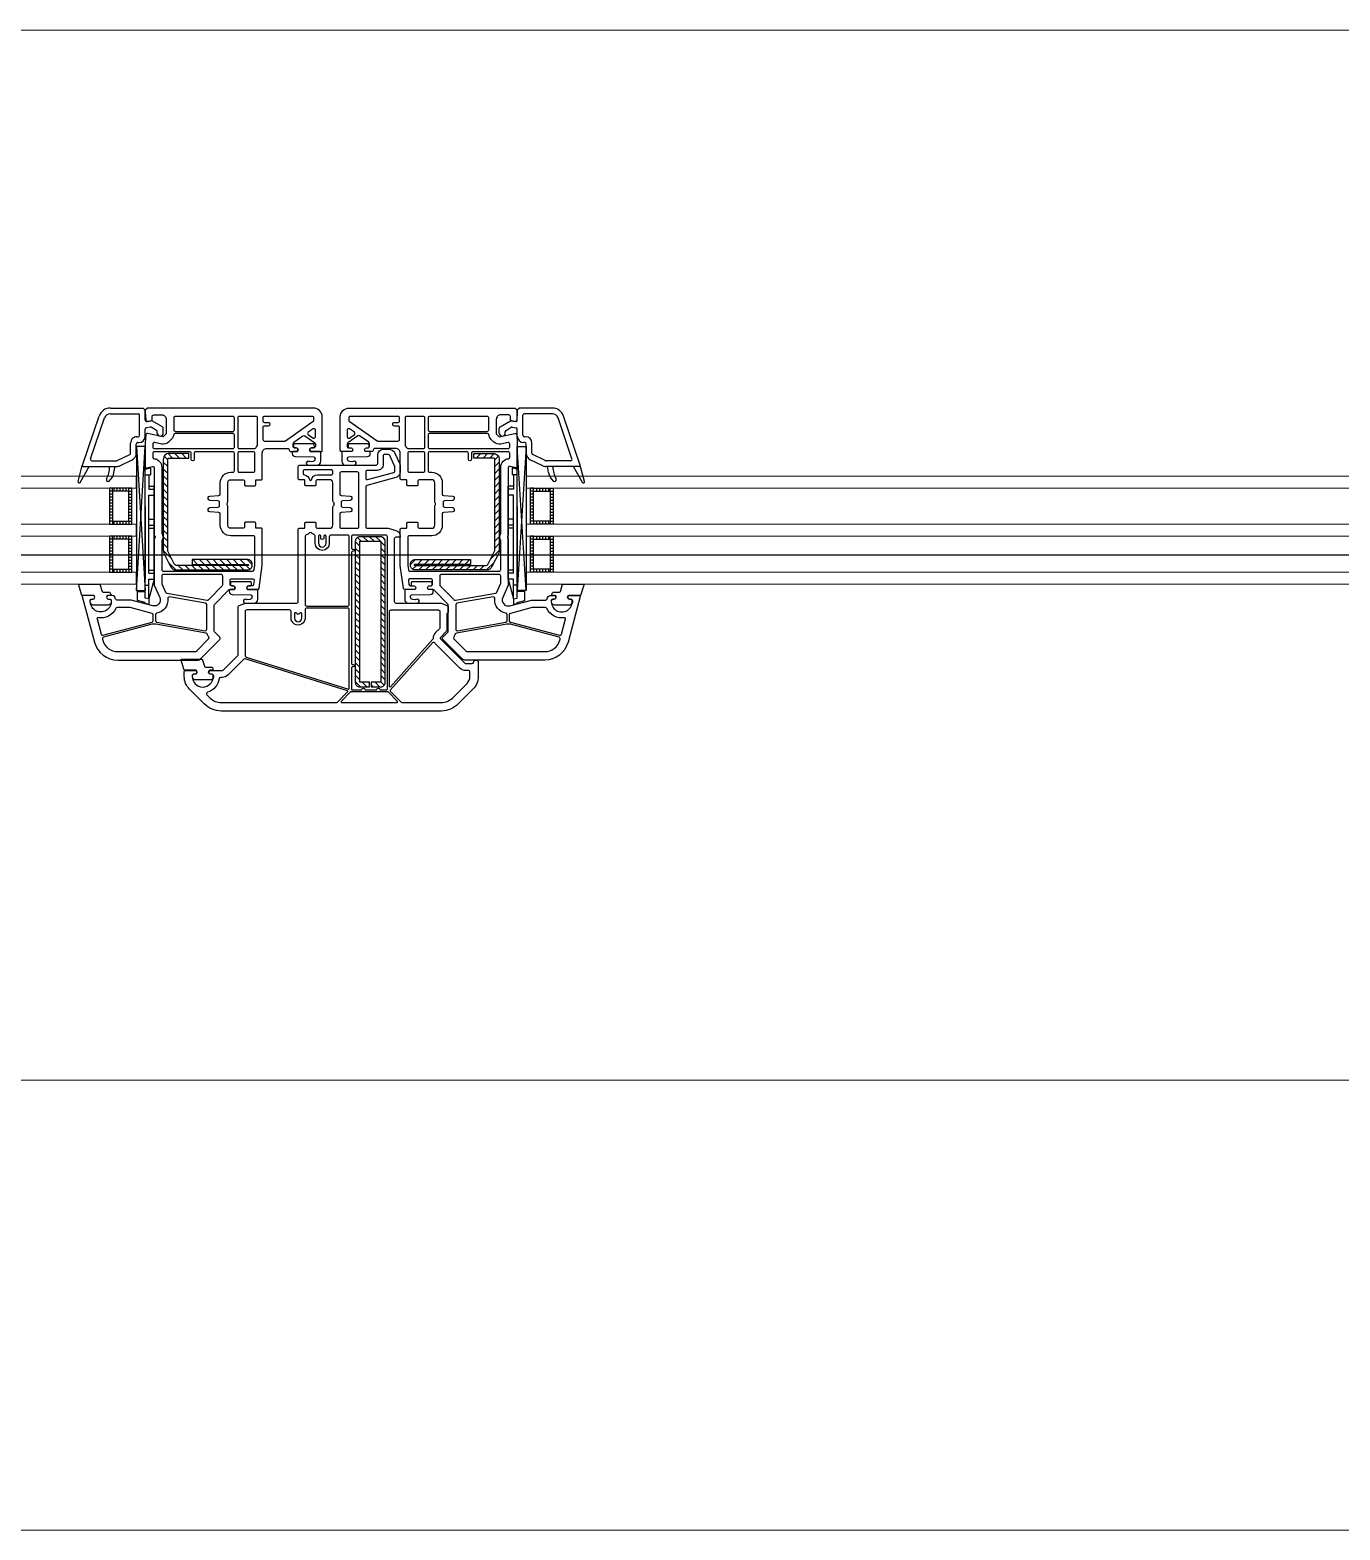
# Model space of a CAD drawing. Header units: inches. Extents: x -21163 to 11874, y -14995 to 6550.
# Drawn here: x -6519 to -6082, y -7989 to -7489 of the extents above; entities that cross this region are included whole.
import ezdxf

# ---------------------------------------------------------------- set-up
doc = ezdxf.new("R2010")
doc.units = ezdxf.units.IN
doc.header["$MEASUREMENT"] = 0
doc.linetypes.add('CONTI', pattern=[0])
doc.linetypes.add('GOST2.303 5', pattern=[24, 20, -1.5, 1, -1.5])
doc.layers.get('0').update_dxf_attribs({"color": 8})
for name, color, linetype in [('axis_dim', 8, 'CONTI'), ('GASKET', 8, 'Continuous'), ('PVC', 8, 'Continuous'), ('STEEL', 8, 'Continuous')]:
    doc.layers.add(name, color=color, linetype=linetype)
doc.layers.add('doors_windows', color=8, linetype='Continuous', lineweight=5)
doc.layers.add('stair1', color=8, linetype='Continuous', lineweight=15)

# ---------------------------------------------------------------- blocks, each defined once
blk = doc.blocks.new('*U19')
at = {"color": 1, "linetype": 'Continuous'}
for p, q in [((711, -44.14), (708.44, -44.82)), ((708.44, -44.82), (708.44, -47.87)), ((712.2, -43.52), (711, -43.85)), ((711, -43.85), (711, -44.14)), ((712.2, -45.39), (712.2, -43.52)), ((833.8, -45.39), (833.8, -43.52)), ((833.8, -43.52), (835, -43.85)), ((835, -43.85), (835, -44.14)), ((835, -44.14), (837.56, -44.82)), ((837.56, -44.82), (837.56, -47.87)), ((708.44, -47.87), (711, -47.87)), ((712.2, -45.37), (711, -45.65)), ((711, -45.65), (711, -88.61)), ((711, -49.97), (712.2, -49.97)), ((714, -51.97), (712.2, -45.37)), ((712.2, -45.37), (712.2, -51.97)), ((712.2, -45.65), (712.2, -51.97)), ((832, -51.97), (833.8, -45.37)), ((833.8, -45.37), (835, -45.65)), ((833.8, -45.37), (833.8, -51.97)), ((833.8, -45.65), (833.8, -51.97)), ((835, -49.97), (833.8, -49.97)), ((835, -45.65), (835, -88.61)), ((837.56, -47.87), (835, -47.87)), ((711, -76.2), (711, -52)), ((712.2, -51.97), (714, -51.97)), ((712.2, -53.97), (712.2, -79.97)), ((712.2, -53.97), (714, -53.97)), ((712.2, -53.97), (712.2, -54.57)), ((712.2, -54.97), (714, -54.97)), ((714, -51.97), (714, -82.97)), ((833.8, -51.97), (832, -51.97)), ((832, -51.97), (832, -82.97)), ((833.8, -53.97), (832, -53.97)), ((833.8, -54.97), (832, -54.97)), ((833.8, -53.97), (833.8, -54.57)), ((833.8, -53.97), (833.8, -79.97)), ((835, -76.2), (835, -52)), ((712.2, -68.97), (714, -68.97)), ((712.2, -69.97), (714, -69.97)), ((833.8, -68.97), (832, -68.97)), ((833.8, -69.97), (832, -69.97)), ((712.2, -71.97), (714, -71.97)), ((833.8, -71.97), (832, -71.97)), ((712.2, -79.97), (714, -79.97)), ((833.8, -79.97), (832, -79.97)), ((712.2, -86.67), (712.2, -81.97)), ((712.2, -81.97), (714, -81.97)), ((712.2, -82.97), (714, -82.97)), ((833.8, -81.97), (832, -81.97)), ((833.8, -82.97), (832, -82.97)), ((833.8, -86.67), (833.8, -81.97)), ((711, -86.67), (712.7, -86.67)), ((711, -88.61), (712.7, -89.07)), ((712.7, -89.07), (712.7, -86.67)), ((835, -86.67), (833.3, -86.67)), ((833.3, -89.07), (833.3, -86.67)), ((835, -88.61), (833.3, -89.07))]:
    blk.add_line(p, q, dxfattribs=at)
at = {"color": 1, "linetype": 'Continuous', "lineweight": -3}
for p, q in [((708.02, -48.17), (711.01, -96.18)), ((708.02, -96.18), (711.01, -48.17)), ((837.98, -48.17), (834.99, -96.18)), ((837.98, -96.18), (834.99, -48.17))]:
    blk.add_line(p, q, dxfattribs=at)
at = {"color": 5}
for p, q in [((700.04, -55.28), (700.04, -54.28)), ((700.54, -55.28), (700.54, -54.28)), ((701.54, -55.28), (701.54, -54.28)), ((702.54, -55.28), (702.54, -54.28)), ((703.54, -55.28), (703.54, -54.28)), ((704.54, -55.28), (704.54, -54.28)), ((705.54, -55.28), (705.54, -54.28)), ((840.48, -55.28), (840.48, -54.28)), ((841.48, -55.28), (841.48, -54.28)), ((842.48, -55.28), (842.48, -54.28)), ((843.48, -55.28), (843.48, -54.28)), ((844.48, -55.28), (844.48, -54.28)), ((845.48, -55.28), (845.48, -54.28)), ((845.98, -55.28), (845.98, -54.28)), ((700.04, -55.28), (699.04, -55.28)), ((700.04, -56.28), (699.04, -56.28)), ((700.04, -57.28), (699.04, -57.28)), ((700.04, -58.28), (699.04, -58.28)), ((700.04, -59.28), (699.04, -59.28)), ((705.54, -55.28), (706.54, -55.28)), ((705.54, -56.28), (706.54, -56.28)), ((705.54, -57.28), (706.54, -57.28)), ((705.54, -58.28), (706.54, -58.28)), ((705.54, -59.28), (706.54, -59.28)), ((840.48, -55.28), (839.48, -55.28)), ((840.48, -56.28), (839.48, -56.28)), ((840.48, -57.28), (839.48, -57.28)), ((840.48, -58.28), (839.48, -58.28)), ((840.48, -59.28), (839.48, -59.28)), ((845.98, -55.28), (846.98, -55.28)), ((845.98, -56.28), (846.98, -56.28)), ((845.98, -57.28), (846.98, -57.28)), ((845.98, -58.28), (846.98, -58.28)), ((845.98, -59.28), (846.98, -59.28)), ((700.04, -60.28), (699.04, -60.28)), ((700.04, -61.28), (699.04, -61.28)), ((700.04, -62.28), (699.04, -62.28)), ((700.04, -63.28), (699.04, -63.28)), ((700.04, -64.28), (699.04, -64.28)), ((705.54, -60.28), (706.54, -60.28)), ((705.54, -61.28), (706.54, -61.28)), ((705.54, -62.28), (706.54, -62.28)), ((705.54, -63.28), (706.54, -63.28)), ((705.54, -64.28), (706.54, -64.28)), ((840.48, -60.28), (839.48, -60.28)), ((840.48, -61.28), (839.48, -61.28)), ((840.48, -62.28), (839.48, -62.28)), ((840.48, -63.28), (839.48, -63.28)), ((840.48, -64.28), (839.48, -64.28)), ((845.98, -60.28), (846.98, -60.28)), ((845.98, -61.28), (846.98, -61.28)), ((845.98, -62.28), (846.98, -62.28)), ((845.98, -63.28), (846.98, -63.28)), ((845.98, -64.28), (846.98, -64.28)), ((700.04, -65.28), (699.04, -65.28)), ((700.04, -65.28), (699.04, -65.28)), ((700.04, -66.28), (699.04, -66.28)), ((700.04, -65.28), (700.04, -66.28)), ((700.54, -66.28), (700.54, -65.28)), ((701.54, -66.28), (701.54, -65.28)), ((702.54, -66.28), (702.54, -65.28)), ((703.54, -66.28), (703.54, -65.28)), ((704.54, -66.28), (704.54, -65.28)), ((705.54, -65.28), (706.54, -65.28)), ((705.54, -65.28), (706.54, -65.28)), ((705.54, -65.28), (705.54, -66.28)), ((705.54, -66.28), (706.54, -66.28)), ((840.48, -65.28), (839.48, -65.28)), ((840.48, -65.28), (839.48, -65.28)), ((840.48, -66.28), (839.48, -66.28)), ((840.48, -65.28), (840.48, -66.28)), ((841.48, -66.28), (841.48, -65.28)), ((842.48, -66.28), (842.48, -65.28)), ((843.48, -66.28), (843.48, -65.28)), ((844.48, -66.28), (844.48, -65.28)), ((845.48, -66.28), (845.48, -65.28)), ((845.98, -65.28), (846.98, -65.28)), ((845.98, -65.28), (846.98, -65.28)), ((845.98, -65.28), (845.98, -66.28)), ((845.98, -66.28), (846.98, -66.28)), ((700.04, -71.28), (699.04, -71.28)), ((700.04, -72.28), (699.04, -72.28)), ((700.04, -73.28), (699.04, -73.28)), ((700.04, -74.28), (699.04, -74.28)), ((700.04, -71.28), (700.04, -70.28)), ((700.54, -71.28), (700.54, -70.28)), ((701.54, -71.28), (701.54, -70.28)), ((702.54, -71.28), (702.54, -70.28)), ((703.54, -71.28), (703.54, -70.28)), ((704.54, -71.28), (704.54, -70.28)), ((705.54, -71.28), (705.54, -70.28)), ((705.54, -71.28), (706.54, -71.28)), ((705.54, -72.28), (706.54, -72.28)), ((705.54, -73.28), (706.54, -73.28)), ((705.54, -74.28), (706.54, -74.28)), ((840.48, -71.28), (839.48, -71.28)), ((840.48, -72.28), (839.48, -72.28)), ((840.48, -73.28), (839.48, -73.28)), ((840.48, -74.28), (839.48, -74.28)), ((840.48, -71.28), (840.48, -70.28)), ((841.48, -71.28), (841.48, -70.28)), ((842.48, -71.28), (842.48, -70.28)), ((843.48, -71.28), (843.48, -70.28)), ((844.48, -71.28), (844.48, -70.28)), ((845.48, -71.28), (845.48, -70.28)), ((845.98, -71.28), (845.98, -70.28)), ((845.98, -71.28), (846.98, -71.28)), ((845.98, -72.28), (846.98, -72.28)), ((845.98, -73.28), (846.98, -73.28)), ((845.98, -74.28), (846.98, -74.28)), ((700.04, -75.28), (699.04, -75.28)), ((700.04, -76.28), (699.04, -76.28)), ((700.04, -77.28), (699.04, -77.28)), ((700.04, -78.28), (699.04, -78.28)), ((700.04, -79.28), (699.04, -79.28)), ((705.54, -75.28), (706.54, -75.28)), ((705.54, -76.28), (706.54, -76.28)), ((705.54, -77.28), (706.54, -77.28)), ((705.54, -78.28), (706.54, -78.28)), ((705.54, -79.28), (706.54, -79.28)), ((840.48, -75.28), (839.48, -75.28)), ((840.48, -76.28), (839.48, -76.28)), ((840.48, -77.28), (839.48, -77.28)), ((840.48, -78.28), (839.48, -78.28)), ((840.48, -79.28), (839.48, -79.28)), ((845.98, -75.28), (846.98, -75.28)), ((845.98, -76.28), (846.98, -76.28)), ((845.98, -77.28), (846.98, -77.28)), ((845.98, -78.28), (846.98, -78.28)), ((845.98, -79.28), (846.98, -79.28)), ((700.04, -80.28), (699.04, -80.28)), ((700.04, -81.28), (699.04, -81.28)), ((700.04, -81.28), (699.04, -81.28)), ((700.04, -82.28), (699.04, -82.28)), ((700.04, -81.28), (700.04, -82.28)), ((700.54, -82.28), (700.54, -81.28)), ((701.54, -82.28), (701.54, -81.28)), ((702.54, -82.28), (702.54, -81.28)), ((703.54, -82.28), (703.54, -81.28)), ((704.54, -82.28), (704.54, -81.28)), ((705.54, -80.28), (706.54, -80.28)), ((705.54, -81.28), (706.54, -81.28)), ((705.54, -81.28), (706.54, -81.28)), ((705.54, -81.28), (705.54, -82.28)), ((705.54, -82.28), (706.54, -82.28)), ((840.48, -80.28), (839.48, -80.28)), ((840.48, -81.28), (839.48, -81.28)), ((840.48, -81.28), (839.48, -81.28)), ((840.48, -82.28), (839.48, -82.28)), ((840.48, -81.28), (840.48, -82.28)), ((841.48, -82.28), (841.48, -81.28)), ((842.48, -82.28), (842.48, -81.28)), ((843.48, -82.28), (843.48, -81.28)), ((844.48, -82.28), (844.48, -81.28)), ((845.48, -82.28), (845.48, -81.28)), ((845.98, -80.28), (846.98, -80.28)), ((845.98, -81.28), (846.98, -81.28)), ((845.98, -81.28), (846.98, -81.28)), ((845.98, -81.28), (845.98, -82.28)), ((845.98, -82.28), (846.98, -82.28))]:
    blk.add_line(p, q, dxfattribs=at)
at = {"color": 1, "linetype": 'Continuous', "lineweight": -3}
for points in [[(708.02, -50.18), (708.02, -48.17), (711.01, -48.17), (711.01, -96.18), (708.02, -96.18)], [(837.98, -50.18), (837.98, -48.17), (834.99, -48.17), (834.99, -96.18), (837.98, -96.18)]]:
    blk.add_lwpolyline(points, close=True, dxfattribs=at)
at = {"color": 5}
for points in [[(706.54, -66.28), (699.04, -66.28), (699.04, -54.28), (706.54, -54.28)], [(839.48, -66.28), (846.98, -66.28), (846.98, -54.28), (839.48, -54.28)], [(705.54, -65.28), (700.04, -65.28), (700.04, -55.28), (705.54, -55.28)], [(840.48, -65.28), (845.98, -65.28), (845.98, -55.28), (840.48, -55.28)], [(706.54, -82.28), (699.04, -82.28), (699.04, -70.28), (706.54, -70.28)], [(705.54, -81.28), (700.04, -81.28), (700.04, -71.28), (705.54, -71.28)], [(839.48, -82.28), (846.98, -82.28), (846.98, -70.28), (839.48, -70.28)], [(840.48, -81.28), (845.98, -81.28), (845.98, -71.28), (840.48, -71.28)]]:
    blk.add_lwpolyline(points, close=True, dxfattribs=at)
at = {"layer": 'doors_windows', "color": 5}
for points in [[(100, -50.28), (708.02, -50.28), (708.02, -54.28), (100, -54.28)], [(838, -50.28), (1499.96, -50.28), (1499.96, -54.28), (838, -54.28)], [(100, -66.28), (708.02, -66.28), (708.02, -70.28), (100, -70.28)], [(838, -66.28), (1499.96, -66.28), (1499.96, -70.28), (838, -70.28)], [(100, -82.28), (708.02, -82.28), (708.02, -86.28), (100, -86.28)], [(838, -82.28), (1499.96, -82.28), (1499.96, -86.28), (838, -86.28)]]:
    blk.add_lwpolyline(points, close=True, dxfattribs=at)
at = {"layer": 'GASKET'}
for p, q in [((688.57, -84.5), (690.01, -89.88)), ((689.3, -84.2), (692.3, -89.5)), ((856.69, -84.2), (853.7, -89.5)), ((857.43, -84.5), (855.99, -89.88)), ((700.55, -87.48), (700.91, -89.5)), ((845.45, -87.48), (845.09, -89.5))]:
    blk.add_line(p, q, dxfattribs=at)
at = {"layer": 'GASKET', "color": 5, "linetype": 'Continuous'}
for points in [[(813.14, -22.66, -0.414214), (812.44, -21.96), (812.44, -21.86, -0.414214), (812.74, -21.56), (813.59, -21.56), (813.76, -21.26, 0.57735), (813.24, -20.36), (812.79, -20.36, -0.414214), (812.29, -19.86), (812.29, -19.56, -0.020024), (812.3, -19.28, -0.390947), (813.3, -18.36), (818.28, -18.36, -0.390947), (819.28, -19.28), (819.29, -19.56), (819.29, -19.86, -0.414214), (818.79, -20.36), (818.34, -20.36, 0.57735), (817.82, -21.26), (818, -21.56), (822.04, -21.56), (823.06, -24.95, -0.502334), (822.77, -25.33), (816.01, -25.33), (815.28, -22.9, 0.349418), (814.98, -22.66)], [(696.91, -47.61, 0.349418), (696.62, -47.85), (695.89, -50.28), (689.13, -50.28, -0.502334), (688.84, -49.9), (689.86, -46.51), (693.9, -46.51), (694.08, -46.21, 0.57735), (693.56, -45.31), (693.11, -45.31, -0.414214), (692.61, -44.81), (692.61, -44.51), (692.62, -44.23, -0.390947), (693.62, -43.31), (698.6, -43.31, -0.390947), (699.6, -44.23, -0.020024), (699.61, -44.51), (699.61, -44.81, -0.414214), (699.11, -45.31), (698.66, -45.31, 0.57735), (698.14, -46.21), (698.31, -46.51), (699.16, -46.51, -0.414214), (699.46, -46.81), (699.46, -46.91, -0.414214), (698.76, -47.61)], [(745.43, -49.68, -0.57735), (744.91, -48.78), (745.08, -48.48), (748.22, -48.48, 0.414214), (748.52, -48.18), (748.52, -45.19, 0.414214), (747.32, -43.99), (744.23, -43.99, 1.241435), (744.68, -45.16, -0.169782), (744.87, -45.11), (745.84, -45.19, -0.363714), (746.56, -45.92), (746.59, -46.24, -0.433601), (746.2, -46.68), (739.99, -46.81, 0.407864), (739.01, -47.81), (739.01, -48.28, 0.414214), (739.21, -48.48), (740.67, -48.48), (740.85, -48.78, -0.57735), (740.33, -49.68), (739.88, -49.68, 0.414214), (739.38, -50.18, 0.054959), (739.46, -50.94, 0.351258), (739.66, -51.1), (746.1, -51.1, 0.351258), (746.29, -50.94, 0.054959), (746.38, -50.18, 0.414214), (745.88, -49.68)], [(800.12, -49.68, 0.414214), (799.62, -50.18, 0.054959), (799.71, -50.94, 0.351258), (799.9, -51.1), (806.34, -51.1, 0.351258), (806.54, -50.94, 0.054959), (806.62, -50.18, 0.414214), (806.12, -49.68), (805.67, -49.68, -0.57735), (805.15, -48.78), (805.33, -48.48), (806.79, -48.48, 0.414214), (806.99, -48.28), (806.99, -47.81, 0.407864), (806.01, -46.81), (799.8, -46.68, -0.433601), (799.41, -46.24), (799.44, -45.92, -0.363714), (800.16, -45.19), (801.13, -45.11, -0.169782), (801.32, -45.16, 1.241435), (801.77, -43.99), (798.68, -43.99, 0.414214), (797.48, -45.19), (797.48, -48.18, 0.414214), (797.78, -48.48), (800.92, -48.48), (801.09, -48.78, -0.57735), (800.57, -49.68)], [(847.24, -47.61, -0.414214), (846.54, -46.91), (846.54, -46.81, -0.414214), (846.84, -46.51), (847.69, -46.51), (847.86, -46.21, 0.57735), (847.34, -45.31), (846.89, -45.31, -0.414214), (846.39, -44.81), (846.39, -44.51, -0.020024), (846.4, -44.23, -0.390947), (847.4, -43.31), (852.38, -43.31, -0.390947), (853.38, -44.23), (853.39, -44.51), (853.39, -44.81, -0.414214), (852.89, -45.31), (852.44, -45.31, 0.57735), (851.92, -46.21), (852.1, -46.51), (856.14, -46.51), (857.16, -49.9, -0.502334), (856.87, -50.28), (850.11, -50.28), (849.38, -47.85, 0.349418), (849.08, -47.61)], [(766.41, -95.68, -0.57735), (765.9, -94.78), (766.07, -94.48), (769.2, -94.48, 0.414214), (769.5, -94.18), (769.5, -91.19, 0.414214), (768.3, -89.99), (765.21, -89.99, 1.241435), (765.67, -91.16, -0.169782), (765.86, -91.11), (766.82, -91.19, -0.363714), (767.55, -91.92), (767.58, -92.24, -0.433601), (767.19, -92.68), (760.98, -92.81, 0.407864), (760, -93.81), (760, -94.28, 0.414214), (760.2, -94.48), (761.66, -94.48), (761.83, -94.78, -0.57735), (761.31, -95.68), (760.86, -95.68, 0.414214), (760.36, -96.18, 0.054959), (760.45, -96.94, 0.351258), (760.64, -97.1), (767.09, -97.1, 0.351258), (767.28, -96.94, 0.054959), (767.36, -96.18, 0.414214), (766.86, -95.68)], [(779.13, -95.68, 0.414214), (778.63, -96.18, 0.054959), (778.72, -96.94, 0.351258), (778.91, -97.1), (785.36, -97.1, 0.351258), (785.55, -96.94, 0.054959), (785.63, -96.18, 0.414214), (785.13, -95.68), (784.68, -95.68, -0.57735), (784.16, -94.78), (784.34, -94.48), (785.8, -94.48, 0.414214), (786, -94.28), (786, -93.81, 0.407864), (785.02, -92.81), (778.81, -92.68, -0.433601), (778.42, -92.24), (778.45, -91.92, -0.363714), (779.18, -91.19), (780.14, -91.11, -0.169782), (780.33, -91.16, 1.241435), (780.79, -89.99), (777.7, -89.99, 0.414214), (776.5, -91.19), (776.5, -94.18, 0.414214), (776.8, -94.48), (779.93, -94.48), (780.1, -94.78, -0.57735), (779.58, -95.68)]]:
    blk.add_lwpolyline(points, format="xyb", close=True, dxfattribs=at)
at = {"layer": 'GASKET'}
for centre, radius, start, end in [((688.96, -84.4), 0.4, 29.4867, 195), ((698.6, -85.1), 0.6, 47.514, 209.42), ((695.63, -88.34), 5, 10, 47.514), ((850.37, -88.34), 5, 132.486, 170), ((847.4, -85.1), 0.6, 330.58, 132.486), ((857.04, -84.4), 0.4, 345, 150.5133), ((691.11, -89.32), 8, 0, 29.42), ((854.89, -89.32), 8, 150.58, 180)]:
    blk.add_arc(centre, radius, start, end, dxfattribs=at)
at = {"layer": 'PVC'}
for p, q in [((690, -89.8), (690, -89.8)), ((690.02, -89.9), (695.58, -106.29)), ((690.3, -89.5), (701.45, -89.5)), ((699.11, -89.32), (699.11, -89.5)), ((702.5, -89.74), (706.65, -91.76)), ((843.5, -89.74), (839.35, -91.76)), ((855.7, -89.5), (844.55, -89.5)), ((846.89, -89.32), (846.89, -89.5)), ((855.98, -89.9), (850.42, -106.29)), ((856, -89.8), (856, -89.8)), ((692.76, -92.06), (697.38, -105.68)), ((693.23, -91.4), (701.45, -91.4)), ((701.67, -91.45), (705.82, -93.47)), ((706.1, -93.92), (706.1, -97.3)), ((708, -93.92), (708, -97)), ((838, -93.92), (838, -97)), ((839.9, -93.92), (839.9, -97.3)), ((844.33, -91.45), (840.18, -93.47)), ((852.77, -91.4), (844.55, -91.4)), ((853.24, -92.06), (848.62, -105.68)), ((708.2, -99.4), (708.6, -99.4)), ((708.5, -97.5), (708.9, -97.5)), ((709.1, -99.9), (709.1, -106.6)), ((711, -99.6), (711, -101.91)), ((835, -99.6), (835, -101.91)), ((836.9, -99.9), (836.9, -106.6)), ((837.5, -97.5), (837.1, -97.5)), ((837.8, -99.4), (837.4, -99.4)), ((711, -104.96), (711, -108.25)), ((712.65, -102.62), (711.41, -102.4)), ((713.2, -104.75), (711.59, -104.47)), ((714.75, -101.55), (712.99, -102.56)), ((716.75, -102.7), (713.2, -104.75)), ((715, -100.65), (715, -101.11)), ((717, -100.65), (717, -102.27)), ((829, -100.65), (829, -102.27)), ((829.25, -102.7), (832.8, -104.75)), ((831, -100.65), (831, -101.11)), ((831.25, -101.55), (833.01, -102.56)), ((832.8, -104.75), (834.41, -104.47)), ((833.35, -102.62), (834.59, -102.4)), ((835, -104.96), (835, -108.25)), ((699.28, -107.1), (708.6, -107.1)), ((699.37, -109), (710.25, -109)), ((710.25, -109), (711, -108.25)), ((835.75, -109), (835, -108.25)), ((846.63, -109), (835.75, -109)), ((846.72, -107.1), (837.4, -107.1))]:
    blk.add_line(p, q, dxfattribs=at)
at = {"layer": 'PVC', "linetype": 'Continuous', "lineweight": -3}
for points in [[(784, -44.5), (784, -68.6, -0.414214), (783.7, -68.9), (782.1, -68.9, 0.414214), (781.8, -69.2), (781.8, -70.6, -0.414214), (781.5, -70.9), (778.4, -70.9, -0.414214), (778.1, -70.6), (778.1, -69.4, 0.414214), (777.6, -68.9), (773.5, -68.9, 0.414214), (772.5, -69.9), (772.5, -75.88, -0.213422), (772.33, -76.25, 0.447214), (772.33, -77.75, -0.213422), (772.5, -78.12), (772.5, -84.1, 0.414214), (773.5, -85.1), (777.6, -85.1, 0.414214), (778.1, -84.6), (778.1, -83.4, -0.414214), (778.4, -83.1), (781.5, -83.1, -0.414214), (781.8, -83.4), (781.8, -84.8, 0.414214), (782.1, -85.1), (783.7, -85.1, -0.414214), (784, -85.4), (784, -89.5, -0.414214), (783.5, -90), (758, -90, 0.414214), (757.5, -90.5), (757.5, -93.3, -0.414214), (755.5, -95.3), (753.77, -95.3, -0.290275), (751.96, -94.15), (750.19, -90.41, -0.110636), (750, -89.55), (750, -87.72, -0.339454), (751.48, -85.78), (761.13, -83.2, 0.339454), (761.5, -82.72), (761.5, -69.4, 0.414214), (761, -68.9), (754.04, -68.9), (751.48, -68.22, -0.339454), (750, -66.28), (750, -66.2, -0.414214), (750.3, -65.9), (751.5, -65.9, 0.414214), (752, -65.4), (752, -44.5, 0.414214), (751.5, -44), (736.6, -44, -0.095415), (736.41, -43.96), (734.31, -43.13, -0.306678), (734, -42.66), (734, -41, -0.414214), (734.5, -40.5), (734.5, -34.83, -0.198912), (734.65, -34.48), (736.63, -32.49, 0.414214), (736.63, -32.07), (728.51, -23.95, 0.198912), (728.16, -23.8), (726, -23.8, 0.402551), (725.5, -24.28, -0.980206), (724, -24.25), (724, -19.49, -0.198912), (725.76, -15.24), (730.66, -10.34, -0.198912), (736.31, -8), (809.69, -8, -0.198912), (815.34, -10.34), (820.24, -15.24, -0.198912), (822, -19.49), (822, -21.2, -0.416494), (821.7, -21.5), (818.05, -21.5), (817.88, -21.2, -0.57735), (818.4, -20.3), (818.85, -20.3, 0.414214), (819.35, -19.8), (819.35, -19.5, 1), (812.35, -19.5), (812.35, -19.8, 0.414214), (812.85, -20.3), (813.3, -20.3, -0.57735), (813.82, -21.2), (813.65, -21.5), (809.41, -21.5, 0.198912), (809.05, -21.65), (804.15, -26.55, 0.198912), (804, -26.91), (804, -42.66, -0.306678), (803.69, -43.13), (801.59, -43.96, -0.095415), (801.4, -44), (784.5, -44, 0.414214)], [(753.34, -14.91, 0.397391), (753.33, -14.63), (749.65, -10.95, 0.198912), (749.3, -10.8), (736.31, -10.8, 0.198912), (732.64, -12.32), (727.74, -17.22, 0.198912), (726.8, -19.49), (726.8, -21, 0.414214), (727.3, -21.5), (728.16, -21.5, -0.198912), (730.14, -22.32), (738.26, -30.44, -0.032912), (738.48, -30.7, 0.470834), (739.25, -30.73)], [(769.59, -11.31, 0.668179), (769.38, -10.8), (751.22, -10.8, 0.668179), (751.01, -11.31), (754.04, -14.34, 0.198912), (754.18, -14.4), (766.42, -14.4, 0.198912), (766.56, -14.34)], [(814.24, -14.24, 0.565751), (814.45, -13.41), (813.36, -12.32, 0.198912), (809.69, -10.8), (771.3, -10.8, 0.198912), (770.95, -10.95), (767.54, -14.36, 0.563357), (767.62, -14.69), (801.69, -25.38, 0.279298), (802.19, -25.25), (807.42, -20.02, -0.199351), (809.41, -19.2), (809.9, -19.2, 0.375565), (810.4, -18.77, -0.293055)], [(739.14, -31.9), (753.25, -16.06, -0.689277), (753.6, -16.19), (753.6, -41.2, -0.414214), (753.1, -41.7), (737.3, -41.7, -0.414214), (736.8, -41.2), (736.8, -35.78, -0.198912), (736.95, -35.43), (738.26, -34.12, 0.202838), (739.02, -32.24, -0.187842)], [(766.3, -23.95, 0.414214), (765.8, -23.45), (765.65, -23.45, -1), (765.65, -22.75), (765.8, -22.75, 0.414214), (766.3, -22.25), (766.3, -15.3, 0.414214), (766.1, -15.1), (762.8, -15.1, -1), (761.8, -15.1), (757.8, -15.1, -1), (756.8, -15.1), (754.5, -15.1, 0.414214), (754.3, -15.3), (754.3, -66.1, 0.414214), (754.8, -66.6), (765.8, -66.6, 0.414214), (766.3, -66.1), (766.3, -62.45, 0.414214), (765.8, -61.95), (765.65, -61.95, -1), (765.65, -61.25), (765.8, -61.25, 0.414214), (766.3, -60.75)], [(767, -15.5), (767, -41.8, 0.414214), (767.5, -42.3), (781.2, -42.3, 0.414214), (781.7, -41.8), (781.7, -39, -1.000403), (786.4, -39), (786.4, -41.2, 0.414214), (786.9, -41.7), (801.2, -41.7, 0.414214), (801.7, -41.2), (801.7, -26.48, 0.327721), (801.35, -26), (767.26, -15.31, 0.506341)], [(711.75, -109), (711, -108.25), (711, -107.75), (711.18, -104.97, -0.446275), (711.77, -104.51), (712.89, -104.7, -0.36397), (713.3, -105.2), (713.3, -106.2, 0.414214), (713.8, -106.7), (716.5, -106.7, 0.414214), (718, -105.2), (718, -100.43), (717, -99.43), (711.78, -100.49, -0.454146), (711.18, -100.03), (711.01, -97.41, -0.016582), (711, -97.21), (711, -89.3, -0.493145), (711.38, -89.01), (713.37, -89.54, 0.493145), (714, -89.06), (714, -66.71, -0.201513), (714.15, -66.36, 0.420084), (714.15, -65.64, -0.201513), (714, -65.29), (714, -50), (715.83, -45.8, 0.628383), (713.48, -43.07), (706.27, -45), (701.5, -45, 0.414214), (701, -45.5, -0.414214), (700, -46.5), (698.35, -46.5), (698.18, -46.2, -0.57735), (698.7, -45.3), (699.13, -45.3, 0.38517), (699.63, -44.85, 1.105542), (692.67, -44.85, 0.38517), (693.17, -45.3), (693.6, -45.3, -0.57735), (694.12, -46.2), (693.95, -46.5), (690.3, -46.5, -0.493145), (690.01, -46.12), (694.08, -30.93, -0.339454), (701.81, -25), (728.59, -25, -0.198912), (729.29, -25.29), (735.85, -31.85, -0.414214), (735.85, -32.56), (734.15, -34.27, 0.198912), (734, -34.62), (734, -43.29, 0.198912), (734.15, -43.65), (738.85, -48.35, 0.198912), (739.21, -48.5), (740.65, -48.5), (740.82, -48.8, -0.57735), (740.3, -49.7), (739.8, -49.7, 0.414214), (739.3, -50.2), (739.3, -51.6, 0.414214), (739.8, -52.1), (746.79, -52.1, 0.455633), (747.28, -51.53), (747.09, -50.13, 0.373972), (746.59, -49.7), (745.4, -49.7, -0.57735), (744.88, -48.8), (745.05, -48.5), (748.44, -48.5, -0.373885), (748.94, -48.93), (750, -56.5), (750, -68.6, -0.414214), (749.7, -68.9), (748.1, -68.9, 0.414214), (747.8, -69.2), (747.8, -70.6, -0.414214), (747.5, -70.9), (744.4, -70.9, -0.414214), (744.1, -70.6), (744.1, -69.4, 0.414214), (743.6, -68.9), (739.5, -68.9, 0.414214), (738.5, -69.9), (738.5, -76.29, -0.201513), (738.35, -76.64, 0.420084), (738.35, -77.36, -0.201513), (738.5, -77.71), (738.5, -84.1, 0.414214), (739.5, -85.1), (743.6, -85.1, 0.414214), (744.1, -84.6), (744.1, -83.4, -0.414214), (744.4, -83.1), (747.5, -83.1, -0.414214), (747.8, -83.4), (747.8, -84.8, 0.414214), (748.1, -85.1), (749.7, -85.1, -0.414214), (750, -85.4), (750, -94, 0.414214), (751.5, -95.5), (758.5, -95.5, 0.414214), (759, -95, -0.414214), (759.5, -94.5), (761.65, -94.5), (761.82, -94.8, -0.57735), (761.3, -95.7), (760.8, -95.7, 0.414214), (760.3, -96.2), (760.3, -97.17, 0.244698), (760.51, -97.58), (763.56, -99.72, 0.315299), (764.14, -99.72), (767.49, -97.37, 0.244698), (767.7, -96.96), (767.7, -96.2, 0.414214), (767.2, -95.7), (766.4, -95.7, -0.57735), (765.88, -94.8), (766.05, -94.5), (769.7, -94.5, -0.414214), (770, -94.8), (770, -106, -0.414214), (767, -109)], [(731.27, -34, 0.274835), (731.66, -33.67, -0.088112), (732.16, -32.75, 0.382222), (732.12, -32.08), (728.13, -28.09, 0.198912), (727.43, -27.8), (701.81, -27.8, 0.339454), (696.79, -31.65), (696.71, -31.95, 0.414214), (697.06, -32.57), (713.22, -36.9, 0.109518), (714.52, -36.95)], [(834.25, -109), (835, -108.25), (835, -107.75), (834.81, -104.97, 0.446275), (834.23, -104.51), (833.11, -104.7, 0.36397), (832.7, -105.2), (832.7, -106.2, -0.414214), (832.2, -106.7), (829.5, -106.7, -0.414214), (828, -105.2), (828, -100.43), (829, -99.43), (834.22, -100.49, 0.454146), (834.82, -100.03), (834.99, -97.41, 0.016582), (835, -97.21), (835, -89.3, 0.493145), (834.62, -89.01), (832.63, -89.54, -0.493145), (832, -89.06), (832, -66.71, 0.201513), (831.85, -66.36, -0.420084), (831.85, -65.64, 0.201513), (832, -65.29), (832, -50), (830.17, -45.8, -0.628383), (832.52, -43.07), (839.73, -45), (844.5, -45, -0.414214), (845, -45.5, 0.414214), (846, -46.5), (847.65, -46.5), (847.82, -46.2, 0.57735), (847.3, -45.3), (846.86, -45.3, -0.38517), (846.37, -44.85, -1.105542), (853.33, -44.85, -0.38517), (852.83, -45.3), (852.4, -45.3, 0.57735), (851.88, -46.2), (852.05, -46.5), (855.7, -46.5, 0.493145), (855.99, -46.12), (851.92, -30.93, 0.339454), (844.19, -25), (817.41, -25, 0.198912), (816.71, -25.29), (810.15, -31.85, 0.414214), (810.15, -32.56), (811.85, -34.27, -0.198912), (812, -34.62), (812, -43.29, -0.198912), (811.85, -43.65), (807.15, -48.35, -0.198912), (806.79, -48.5), (805.35, -48.5), (805.18, -48.8, 0.57735), (805.7, -49.7), (806.2, -49.7, -0.414214), (806.7, -50.2), (806.7, -51.6, -0.414214), (806.2, -52.1), (799.21, -52.1, -0.455633), (798.72, -51.53), (798.91, -50.13, -0.373972), (799.41, -49.7), (800.6, -49.7, 0.57735), (801.12, -48.8), (800.95, -48.5), (797.56, -48.5, 0.373885), (797.06, -48.93), (796, -56.5), (796, -68.6, 0.414214), (796.3, -68.9), (797.9, -68.9, -0.414214), (798.2, -69.2), (798.2, -70.6, 0.414214), (798.5, -70.9), (801.6, -70.9, 0.414214), (801.9, -70.6), (801.9, -69.4, -0.414214), (802.4, -68.9), (806.5, -68.9, -0.414214), (807.5, -69.9), (807.5, -76.29, 0.201513), (807.65, -76.64, -0.420084), (807.65, -77.36, 0.201513), (807.5, -77.71), (807.5, -84.1, -0.414214), (806.5, -85.1), (802.4, -85.1, -0.414214), (801.9, -84.6), (801.9, -83.4, 0.414214), (801.6, -83.1), (798.5, -83.1, 0.414214), (798.2, -83.4), (798.2, -84.8, -0.414214), (797.9, -85.1), (796.3, -85.1, 0.414214), (796, -85.4), (796, -94, -0.414214), (794.5, -95.5), (787.5, -95.5, -0.414214), (787, -95, 0.414214), (786.5, -94.5), (784.35, -94.5), (784.18, -94.8, 0.57735), (784.7, -95.7), (785.2, -95.7, -0.414214), (785.7, -96.2), (785.7, -97.17, -0.244698), (785.49, -97.58), (782.44, -99.72, -0.315299), (781.86, -99.72), (778.51, -97.37, -0.244698), (778.3, -96.96), (778.3, -96.2, -0.414214), (778.8, -95.7), (779.6, -95.7, 0.57735), (780.12, -94.8), (779.95, -94.5), (776.3, -94.5, 0.414214), (776, -94.8), (776, -106, 0.414214), (779, -109)], [(831.48, -36.95, 0.109518), (832.78, -36.9), (848.94, -32.57, 0.414214), (849.29, -31.95), (849.21, -31.65, 0.339454), (844.19, -27.8), (818.57, -27.8, 0.198912), (817.87, -28.09), (813.88, -32.08, 0.382222), (813.84, -32.75, -0.088112), (814.34, -33.67, 0.274835), (814.73, -34)], [(705.88, -42.5, 0.065543), (706.01, -42.48), (713.28, -40.53, 0.339454), (713.65, -40.05), (713.65, -38.12, 0.339454), (713.28, -37.64), (696.88, -33.24, 0.414214), (696.27, -33.6), (694.9, -38.7, 0.546119), (695.24, -39.08, -0.339137), (701.15, -42.21, 0.293253), (701.6, -42.5)], [(731.09, -43.89, 0.36397), (731.5, -43.39), (731.5, -35.27, 0.466308), (730.91, -34.77), (714.76, -37.62, 0.36397), (714.35, -38.12), (714.35, -40.07, 0.365019), (714.76, -40.57, -0.394481), (718.48, -45.46, 0.498043), (719.06, -46.01)], [(826.94, -46.01, 0.498043), (827.52, -45.46, -0.394481), (831.23, -40.57, 0.365019), (831.65, -40.07), (831.65, -38.12, 0.36397), (831.24, -37.62), (815.09, -34.77, 0.466308), (814.5, -35.27), (814.5, -43.39, 0.36397), (814.91, -43.89)], [(844.4, -42.5, 0.293253), (844.85, -42.21, -0.339137), (850.76, -39.08, 0.546119), (851.1, -38.7), (849.73, -33.6, 0.414214), (849.12, -33.24), (832.72, -37.64, 0.339454), (832.35, -38.12), (832.35, -40.05, 0.339454), (832.72, -40.53), (839.99, -42.48, 0.065543), (840.12, -42.5)], [(782.8, -39), (782.8, -40.4, 0.414214), (783.1, -40.7), (783.36, -40.7, 0.298219), (783.64, -40.52, -0.654659), (784.46, -40.52, 0.298219), (784.74, -40.7), (785, -40.7, 0.414214), (785.3, -40.4), (785.3, -39, 1)], [(736.3, -53.5, 0.414214), (736.8, -53), (736.8, -50.04, 0.198912), (736.65, -49.69), (732.38, -45.41, -0.034736), (732.11, -45.1, 0.28183), (731.62, -44.91), (718.16, -47.28, 0.251284), (717.79, -47.58), (716.54, -50.43, 0.103244), (716.5, -50.63), (716.5, -53, 0.414214), (717, -53.5)], [(781.7, -43.5, 0.414214), (781.2, -43), (767.5, -43, 0.414214), (767, -43.5), (767, -66.1, 0.414214), (767.5, -66.6), (773.15, -66.6, 0.414214), (773.65, -66.1), (773.65, -63.9, -1), (778.35, -63.9), (778.35, -66.35, 0.304499), (778.66, -66.81, -0.095018), (779.54, -67.38, 0.41121), (780.25, -67.38, -0.125288), (781.34, -66.71, 0.330344), (781.7, -66.23)], [(829, -53.5, 0.414214), (829.5, -53), (829.5, -50.63, 0.103244), (829.46, -50.43), (828.21, -47.58, 0.251284), (827.84, -47.28), (814.38, -44.91, 0.28183), (813.89, -45.1, -0.034736), (813.62, -45.41), (809.35, -49.69, 0.198912), (809.2, -50.04), (809.2, -53, 0.414214), (809.7, -53.5)], [(740.2, -94.4, 0.414214), (740.7, -93.9), (740.7, -88.1, 0.414214), (740.2, -87.6), (739.5, -87.6, -0.414214), (736, -84.1), (736, -80.28, 0.39896), (735.53, -79.78), (732.47, -79.62, -0.39896), (732, -79.13), (732, -78.69, -0.39896), (732.47, -78.2), (735.27, -78.05, 0.442836), (735.74, -77.48, -0.074681), (735.74, -76.52, 0.442836), (735.27, -75.95), (732.47, -75.8, -0.39896), (732, -75.31), (732, -74.87, -0.39896), (732.47, -74.38), (735.53, -74.22, 0.39896), (736, -73.72), (736, -69.9, -0.414214), (739.5, -66.4), (747, -66.4, 0.414214), (747.5, -65.9), (747.5, -56.71, 0.034844), (747.5, -56.64), (747.27, -55.03, 0.373972), (746.77, -54.6), (717, -54.6, 0.414214), (716.5, -55.1), (716.5, -64.69, -0.229416), (716.5, -67.31), (716.5, -89.32, -0.387795), (713.95, -92.11, 0.387795), (713.5, -92.61), (713.5, -93.9, 0.414214), (714, -94.4), (725.8, -94.4, 0.414214), (726.3, -93.9), (726.3, -91.9, -1), (727.3, -91.9), (727.3, -93.9, 0.414214), (727.8, -94.4)], [(818.2, -94.4, 0.414214), (818.7, -93.9), (818.7, -91.9, -1), (819.7, -91.9), (819.7, -93.9, 0.414214), (820.2, -94.4), (832, -94.4, 0.414214), (832.5, -93.9), (832.5, -92.61, 0.387795), (832.04, -92.11, -0.387795), (829.5, -89.32), (829.5, -67.31, -0.229416), (829.5, -64.69), (829.5, -55.1, 0.414214), (829, -54.6), (799.23, -54.6, 0.373972), (798.73, -55.03), (798.5, -56.64, 0.034844), (798.5, -56.71), (798.5, -65.9, 0.414214), (799, -66.4), (806.5, -66.4, -0.414214), (810, -69.9), (810, -73.72, 0.39896), (810.47, -74.22), (813.53, -74.38, -0.39896), (814, -74.87), (814, -75.31, -0.39896), (813.53, -75.8), (810.73, -75.95, 0.442836), (810.26, -76.52, -0.074681), (810.26, -77.48, 0.442836), (810.73, -78.05), (813.53, -78.2, -0.39896), (814, -78.69), (814, -79.13, -0.39896), (813.53, -79.62), (810.47, -79.78, 0.39896), (810, -80.28), (810, -84.1, -0.414214), (806.5, -87.6), (805.8, -87.6, 0.414214), (805.3, -88.1), (805.3, -93.9, 0.414214), (805.8, -94.4)], [(777.25, -63.9, 1), (774.75, -63.9), (774.75, -66.3, 0.490314), (775.12, -66.59, 0.490314), (775.5, -66.3), (775.5, -65.65, -1), (776.5, -65.65), (776.5, -66.3, 0.490314), (776.87, -66.59, 0.490314), (777.25, -66.3)], [(770.2, -69.4, 0.414214), (769.7, -68.9), (764.3, -68.9, 0.414214), (763.8, -69.4), (763.8, -87.2, 0.414214), (764.3, -87.7), (769.7, -87.7, 0.414214), (770.2, -87.2), (770.2, -80.27, 0.39896), (769.73, -79.78), (766.67, -79.62, -0.39896), (766.2, -79.12), (766.2, -78.68, -0.39896), (766.67, -78.18), (769.27, -78.05, 0.448274), (769.74, -77.47, -0.083813), (769.74, -76.53, 0.448274), (769.27, -75.95), (766.67, -75.82, -0.39896), (766.2, -75.32), (766.2, -74.88, -0.39896), (766.67, -74.38), (769.73, -74.22, 0.39896), (770.2, -73.73)], [(782.4, -87.19, 0.389983), (781.94, -86.69, -0.342075), (780.23, -85.12, 0.81398), (779.64, -85.1, -0.345604), (777.6, -86.7), (773.5, -86.7, -0.040522), (773.08, -86.67, 0.462498), (772.5, -87.16), (772.5, -87.9, 0.414214), (773, -88.4), (781.9, -88.4, 0.414214), (782.4, -87.9)], [(747, -94.4, 0.414214), (747.5, -93.9), (747.5, -88.1, 0.414214), (747, -87.6), (742.3, -87.6, 0.414214), (741.8, -88.1), (741.8, -93.9, 0.414214), (742.3, -94.4)], [(761.5, -85.62, 0.493145), (760.87, -85.13), (752.17, -87.46, 0.339454), (751.8, -87.95), (751.8, -89.15, 0.110636), (751.99, -90), (753.51, -93.21, 0.290275), (753.96, -93.5), (755.2, -93.5, 0.414214), (755.7, -93), (755.7, -90.2, -0.414214), (757.7, -88.2), (761, -88.2, 0.414214), (761.5, -87.7)], [(803.7, -94.4, 0.414214), (804.2, -93.9), (804.2, -88.1, 0.414214), (803.7, -87.6), (799, -87.6, 0.414214), (798.5, -88.1), (798.5, -93.9, 0.414214), (799, -94.4)], [(740.2, -100.5, 0.414214), (740.7, -100), (740.7, -96, 0.414214), (740.2, -95.5), (714, -95.5, 0.414214), (713.5, -96), (713.5, -96.98, 0.4743), (714.1, -97.47), (716.5, -96.98, -0.251647), (718.77, -97.66), (719.77, -98.66, -0.161969), (720.47, -100.07, 0.372896), (720.97, -100.5)], [(747.9, -106.2, 0.414214), (748.4, -105.7), (748.4, -96.7, 0.162278), (748.3, -96.4, -0.045769), (747.92, -95.78, 0.284915), (747.47, -95.5), (742.3, -95.5, 0.414214), (741.8, -96), (741.8, -105.7, 0.414214), (742.3, -106.2)], [(766.7, -106.2, 0.414214), (767.2, -105.7), (767.2, -104.97, 0.244698), (766.99, -104.56), (757.75, -98.09, 0.153915), (757.47, -98), (751, -98, -0.01877), (750.74, -97.99, 0.436376), (750.2, -98.49), (750.2, -102.5, 0.414214), (750.7, -103), (752, -103, -0.414214), (752.5, -103.5), (752.5, -103.7, -0.414214), (752, -104.2), (750.7, -104.2, 0.414214), (750.2, -104.7), (750.2, -105.7, 0.414214), (750.7, -106.2)], [(766.91, -102.06, 0.606815), (767.7, -101.65), (767.7, -99.4, 0.606815), (766.91, -98.99), (765.31, -100.12, 0.520567), (765.31, -100.94)], [(780.69, -100.94, 0.520567), (780.69, -100.12), (779.09, -98.99, 0.606815), (778.3, -99.4), (778.3, -101.65, 0.606815), (779.09, -102.06)], [(795.3, -106.2, 0.414214), (795.8, -105.7), (795.8, -104.7, 0.414214), (795.3, -104.2), (794, -104.2, -0.414214), (793.5, -103.7), (793.5, -103.5, -0.414214), (794, -103), (795.3, -103, 0.414214), (795.8, -102.5), (795.8, -98.49, 0.436376), (795.26, -97.99, -0.01877), (795, -98), (788.53, -98, 0.153915), (788.25, -98.09), (779.01, -104.56, 0.244698), (778.8, -104.97), (778.8, -105.7, 0.414214), (779.3, -106.2)], [(803.7, -106.2, 0.414214), (804.2, -105.7), (804.2, -96, 0.414214), (803.7, -95.5), (798.53, -95.5, 0.284915), (798.08, -95.78, -0.045769), (797.7, -96.4, 0.162278), (797.6, -96.7), (797.6, -105.7, 0.414214), (798.1, -106.2)], [(825.03, -100.5, 0.372896), (825.53, -100.07, -0.161969), (826.23, -98.66), (827.23, -97.66, -0.251647), (829.5, -96.98), (831.9, -97.47, 0.4743), (832.5, -96.98), (832.5, -96, 0.414214), (832, -95.5), (805.8, -95.5, 0.414214), (805.3, -96), (805.3, -100, 0.414214), (805.8, -100.5)], [(740.2, -106.2, 0.414214), (740.7, -105.7), (740.7, -101.7, 0.414214), (740.2, -101.2), (721, -101.2, 0.414214), (720.5, -101.7), (720.5, -105.7, 0.414214), (721, -106.2)], [(825, -106.2, 0.414214), (825.5, -105.7), (825.5, -101.7, 0.414214), (825, -101.2), (805.8, -101.2, 0.414214), (805.3, -101.7), (805.3, -105.7, 0.414214), (805.8, -106.2)]]:
    blk.add_lwpolyline(points, format="xyb", close=True, dxfattribs=at)
at = {"layer": 'PVC'}
for centre, radius, start, end in [((690.3, -89.8), 0.3, 90, 198.7481), ((701.45, -91.9), 2.4, 64.0795, 90), ((844.55, -91.9), 2.4, 90, 115.9205), ((855.7, -89.8), 0.3, 341.2519, 90), ((693.23, -91.9), 0.5, 90, 198.7481), ((701.45, -91.9), 0.5, 64.0795, 90), ((705.6, -93.92), 0.5, 0, 64.0795), ((705.6, -93.92), 2.4, 0, 64.0795), ((840.4, -93.92), 2.4, 115.9205, 180), ((840.4, -93.92), 0.5, 115.9205, 180), ((844.55, -91.9), 0.5, 90, 115.9205), ((852.77, -91.9), 0.5, 341.2519, 90), ((708.2, -97.3), 2.1, 180, 270), ((708.5, -97), 0.5, 180, 270), ((708.6, -99.9), 0.5, 0, 90), ((708.9, -99.6), 2.1, 0, 90), ((716, -100.65), 1, 0, 180), ((830, -100.65), 1, 0, 180), ((837.1, -99.6), 2.1, 90, 180), ((837.4, -99.9), 0.5, 90, 180), ((837.5, -97), 0.5, 270, 0), ((837.8, -97.3), 2.1, 270, 0), ((711.5, -101.91), 0.5, 180, 260), ((711.5, -104.96), 0.5, 80, 180), ((712.74, -102.13), 0.5, 260, 300), ((714.5, -101.11), 0.5, 300, 0), ((716.5, -102.27), 0.5, 300, 0), ((829.5, -102.27), 0.5, 180, 240), ((831.5, -101.11), 0.5, 180, 240), ((833.26, -102.13), 0.5, 240, 280), ((834.5, -104.96), 0.5, 0, 100), ((834.5, -101.91), 0.5, 280, 0), ((699.37, -105), 4, 198.7481, 270), ((699.37, -105), 2.1, 198.7481, 270), ((708.6, -106.6), 0.5, 270, 0), ((837.4, -106.6), 0.5, 180, 270), ((846.63, -105), 2.1, 270, 341.2519), ((846.63, -105), 4, 270, 341.2519)]:
    blk.add_arc(centre, radius, start, end, dxfattribs=at)
at = {"layer": 'STEEL', "color": 5, "linetype": 'Continuous'}
for p, q in [((754.99, -18.38), (756.49, -19.88)), ((755.33, -16.6), (756.49, -17.76)), ((756.91, -16.06), (758.41, -17.56)), ((759.03, -16.06), (759.74, -16.77)), ((760.24, -17.27), (760.53, -17.56)), ((761.15, -16.06), (762.65, -17.56)), ((763.27, -16.06), (764.99, -17.78)), ((763.49, -18.4), (764.99, -19.9)), ((754.99, -20.51), (756.49, -22.01)), ((754.99, -22.63), (756.49, -24.13)), ((754.99, -24.75), (756.49, -26.25)), ((763.49, -20.52), (764.99, -22.02)), ((763.49, -22.64), (764.99, -24.14)), ((763.49, -24.76), (764.99, -26.26)), ((754.99, -26.87), (756.49, -28.37)), ((754.99, -28.99), (756.49, -30.49)), ((763.49, -26.88), (764.99, -28.38)), ((763.49, -29.01), (764.99, -30.51)), ((754.99, -31.11), (756.49, -32.61)), ((754.99, -33.23), (756.49, -34.73)), ((763.49, -31.13), (764.99, -32.63)), ((763.49, -33.25), (764.99, -34.75)), ((754.99, -35.35), (756.49, -36.85)), ((754.99, -37.48), (756.49, -38.98)), ((754.99, -39.6), (756.49, -41.1)), ((763.49, -35.37), (764.99, -36.87)), ((763.49, -37.49), (764.99, -38.99)), ((763.49, -39.61), (764.99, -41.11)), ((754.99, -41.72), (756.49, -43.22)), ((754.99, -43.84), (756.49, -45.34)), ((763.49, -41.73), (764.99, -43.23)), ((763.49, -43.85), (764.99, -45.35)), ((754.99, -45.96), (756.49, -47.46)), ((754.99, -48.08), (756.49, -49.58)), ((763.49, -45.98), (764.99, -47.48)), ((763.49, -48.1), (764.99, -49.6)), ((754.99, -50.2), (756.49, -51.7)), ((754.99, -52.32), (756.49, -53.82)), ((754.99, -54.45), (756.49, -55.95)), ((763.49, -50.22), (764.99, -51.72)), ((763.49, -52.34), (764.99, -53.84)), ((763.49, -54.46), (764.99, -55.96)), ((719.83, -58.68), (716.98, -61.53)), ((721.22, -55.03), (718.74, -57.51)), ((723.48, -55.03), (721.98, -56.53)), ((725.74, -55.03), (724.24, -56.53)), ((728.01, -55.03), (726.51, -56.53)), ((728.42, -56.87), (726.85, -58.45)), ((730.27, -55.03), (728.77, -56.53)), ((730.69, -56.87), (729.11, -58.45)), ((732.53, -55.03), (731.03, -56.53)), ((732.95, -56.87), (731.37, -58.45)), ((734.8, -55.03), (733.3, -56.53)), ((735.21, -56.87), (733.63, -58.45)), ((737.06, -55.03), (735.56, -56.53)), ((737.48, -56.87), (735.9, -58.45)), ((739.32, -55.03), (737.82, -56.53)), ((739.74, -56.87), (738.16, -58.45)), ((741.58, -55.03), (740.08, -56.53)), ((742, -56.87), (740.42, -58.45)), ((743.85, -55.03), (742.35, -56.53)), ((744.26, -56.87), (742.68, -58.45)), ((745.9, -55.24), (744.61, -56.53)), ((746.63, -56.78), (744.95, -58.45)), ((754.99, -56.57), (756.49, -58.07)), ((754.99, -58.69), (756.49, -60.19)), ((763.49, -56.58), (764.99, -58.08)), ((763.49, -58.7), (764.99, -60.2)), ((799.37, -56.78), (801.05, -58.45)), ((800.1, -55.24), (801.39, -56.53)), ((801.74, -56.87), (803.32, -58.45)), ((802.15, -55.03), (803.65, -56.53)), ((804, -56.87), (805.58, -58.45)), ((804.42, -55.03), (805.92, -56.53)), ((806.26, -56.87), (807.84, -58.45)), ((806.68, -55.03), (808.18, -56.53)), ((808.52, -56.87), (810.1, -58.45)), ((808.94, -55.03), (810.44, -56.53)), ((810.79, -56.87), (812.37, -58.45)), ((811.2, -55.03), (812.7, -56.53)), ((813.05, -56.87), (814.63, -58.45)), ((813.47, -55.03), (814.97, -56.53)), ((815.31, -56.87), (816.89, -58.45)), ((815.73, -55.03), (817.23, -56.53)), ((817.57, -56.87), (819.15, -58.45)), ((817.99, -55.03), (819.49, -56.53)), ((820.25, -55.03), (821.75, -56.53)), ((822.52, -55.03), (824.02, -56.53)), ((824.78, -55.03), (827.26, -57.51)), ((826.17, -58.68), (829.02, -61.53)), ((718.48, -62.3), (716.98, -63.8)), ((718.48, -64.56), (716.98, -66.06)), ((754.99, -60.81), (756.49, -62.31)), ((754.99, -62.93), (756.49, -64.43)), ((756.62, -64.56), (758.12, -66.06)), ((758.74, -64.56), (760.24, -66.06)), ((760.86, -64.56), (762.36, -66.06)), ((762.98, -64.56), (764.27, -65.84)), ((763.49, -60.82), (764.99, -62.32)), ((763.49, -62.95), (764.99, -64.45)), ((827.52, -62.3), (829.02, -63.8)), ((827.52, -64.56), (829.02, -66.06)), ((718.48, -66.82), (716.98, -68.32)), ((718.48, -69.08), (716.98, -70.58)), ((755.13, -65.2), (755.85, -65.91)), ((827.52, -66.82), (829.02, -68.32)), ((827.52, -69.08), (829.02, -70.58)), ((718.48, -71.35), (716.98, -72.85)), ((718.48, -73.61), (716.98, -75.11)), ((827.52, -71.35), (829.02, -72.85)), ((827.52, -73.61), (829.02, -75.11)), ((718.48, -75.87), (716.98, -77.37)), ((718.48, -78.13), (716.98, -79.63)), ((827.52, -75.87), (829.02, -77.37)), ((827.52, -78.13), (829.02, -79.63)), ((718.48, -80.4), (716.98, -81.9)), ((718.48, -82.66), (716.98, -84.16)), ((718.48, -84.92), (716.98, -86.42)), ((827.52, -80.4), (829.02, -81.9)), ((827.52, -82.66), (829.02, -84.16)), ((827.52, -84.92), (829.02, -86.42)), ((718.48, -87.19), (716.98, -88.69)), ((718.48, -89.45), (716.98, -90.95)), ((827.52, -87.19), (829.02, -88.69)), ((827.52, -89.45), (829.02, -90.95)), ((718.48, -91.71), (717.29, -92.9)), ((720.12, -92.33), (718.65, -93.8)), ((722.39, -92.33), (720.89, -93.83)), ((724.65, -92.33), (723.15, -93.83)), ((725.48, -93.76), (725.41, -93.83)), ((820.52, -93.76), (820.59, -93.83)), ((821.35, -92.33), (822.85, -93.83)), ((823.61, -92.33), (825.11, -93.83)), ((825.88, -92.33), (827.35, -93.8)), ((827.52, -91.71), (828.71, -92.9))]:
    blk.add_line(p, q, dxfattribs=at)
blk.add_lwpolyline([(764.99, -64.56), (764.99, -17.56, 0.414214), (763.49, -16.06), (760.24, -16.06), (760.24, -17.56), (763.49, -17.56), (763.49, -64.56), (756.49, -64.56), (756.49, -17.56), (759.74, -17.56), (759.74, -16.06), (756.49, -16.06, 0.414214), (754.99, -17.56), (754.99, -64.56, 0.414214), (756.49, -66.06), (763.49, -66.06, 0.414214)], format="xyb", close=True, dxfattribs=at)
at = {"layer": 'STEEL', "linetype": 'Continuous'}
for points in [[(716.98, -91.83), (716.98, -61.5, -0.116434), (717.19, -60.61), (719.43, -56.13, -0.284079), (721.21, -55.03), (745.13, -55.03, -0.414214), (746.63, -56.53), (746.63, -56.95, -0.414214), (745.13, -58.45), (726.62, -58.45), (726.62, -56.87), (745.22, -56.87, 0.940252), (745.24, -56.53), (721.34, -56.53, 0.228035), (720.77, -56.81), (718.53, -61.28, 0.116434), (718.48, -61.5), (718.48, -91.83, 0.414214), (718.98, -92.33), (725.48, -92.33), (725.48, -93.83), (718.98, -93.83, -0.414214)], [(829.02, -91.83), (829.02, -61.5, 0.116434), (828.81, -60.61), (826.57, -56.13, 0.284079), (824.79, -55.03), (800.87, -55.03, 0.414214), (799.37, -56.53), (799.37, -56.95, 0.414214), (800.87, -58.45), (819.38, -58.45), (819.38, -56.87), (800.78, -56.87, -0.940252), (800.76, -56.53), (824.66, -56.53, -0.228035), (825.23, -56.81), (827.47, -61.28, -0.116434), (827.52, -61.5), (827.52, -91.83, -0.414214), (827.02, -92.33), (820.52, -92.33), (820.52, -93.83), (827.02, -93.83, 0.414214)]]:
    blk.add_lwpolyline(points, format="xyb", close=True, dxfattribs=at)

msp = doc.modelspace()

# ---------------------------------------------------------------- linework, layer by layer
at = {"layer": 'axis_dim', "linetype": 'GOST2.303 5', "lineweight": 25, "ltscale": 100}
msp.add_lwpolyline([(244.61, -7664), (-18161.56, -7664)], dxfattribs=at)
at = {"layer": 'doors_windows', "lineweight": 20, "ltscale": 50}
msp.add_lwpolyline([(-7245.54, -7489), (-5645.55, -7489), (-5645.55, -7839), (-7245.54, -7839)], close=True, dxfattribs=at)
at = {"layer": 'stair1', "ltscale": 75}
msp.add_lwpolyline([(-13825.59, -7839), (-13825.59, -7989), (2924.88, -7989), (2924.88, -7839)], dxfattribs=at)

# ---------------------------------------------------------------- block references
at = {"ltscale": 100, "rotation": 180}
msp.add_blockref('*U19', (-5645.55, -7724), dxfattribs=at)

doc.saveas('drawing.dxf')
